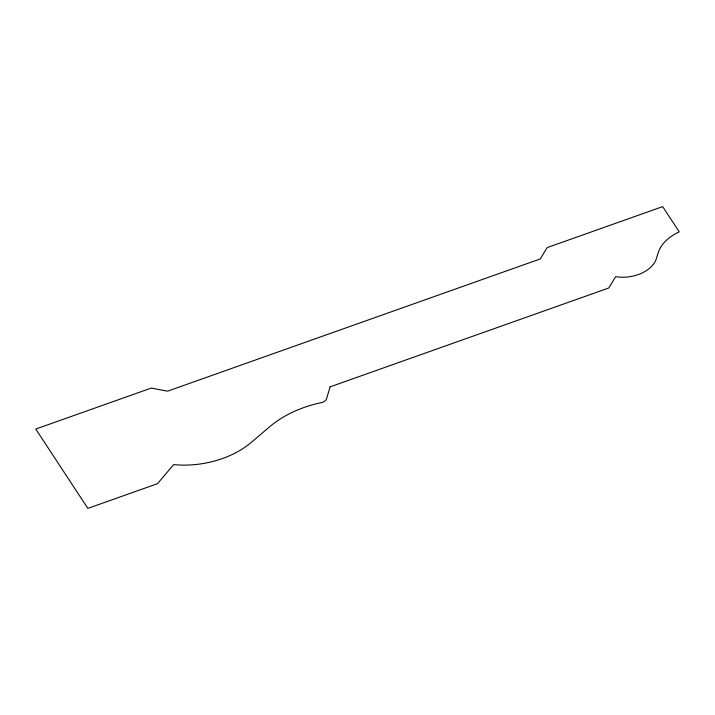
<?xml version="1.0" encoding="UTF-8"?>
<svg xmlns="http://www.w3.org/2000/svg" width="715" height="715" viewBox="0 0 715 715"><rect width="100%" height="100%" fill="white"/><g stroke="black" fill="none" stroke-linecap="round" stroke-linejoin="round"><path stroke-width="1.07" d="M330.124 386.851L326.487 398.934A6.31 4.093 -8.6 0 1 321.491 402.59A90.51 58.657 -8.6 0 0 269.975 426.515L250.965 442.621A75.763 49.103 -8.6 0 1 173.629 464.616L157.515 483.671L87.865 508.383L35.75 429.054L151.258 388.075L167.605 391.168L540.29 258.928L547.163 247.596L662.671 206.617L679.25 231.857A43.731 28.341 -8.6 0 0 658.247 252.609L656.343 258.732A30.45 19.734 -8.6 0 1 615.633 276.66L608.76 287.993L330.124 386.851"/></g></svg>
